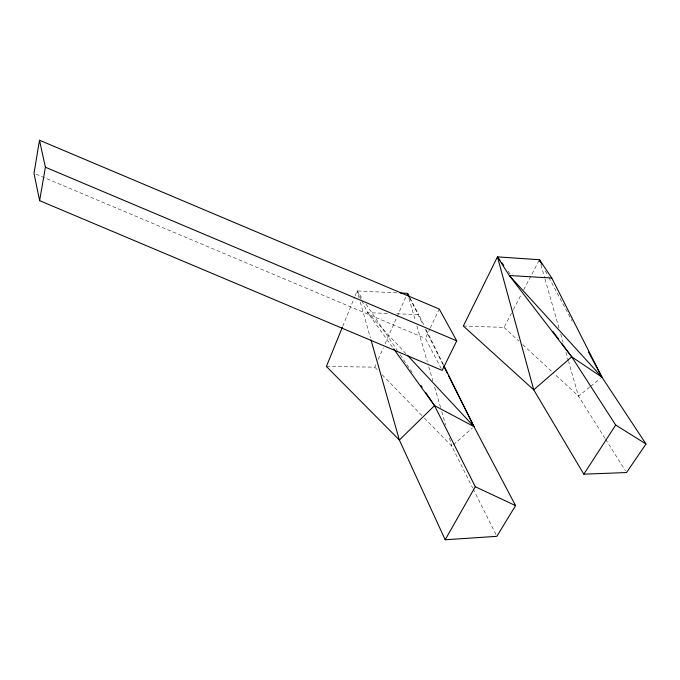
<?xml version="1.0" encoding="UTF-8"?>
<svg xmlns="http://www.w3.org/2000/svg" width="680" height="680" viewBox="0 0 680 680"><rect width="100%" height="100%" fill="white"/><g stroke="black" fill="none" stroke-linecap="round" stroke-linejoin="round"><path stroke-width="0.51" stroke-dasharray="3.4 2.55" d="M342.754 326.247L354.722 296.811M355.122 295.834L357.111 290.921L398.012 292.901M326.4 366.477L374.782 367.157L376.499 363.273M378.216 359.388L383.375 347.735M385.092 343.85L407.014 294.329M441.175 368.509L425.399 338.436L429.862 328.95M430.304 328.006L439.229 309.026M463.344 326.017L504.05 327.411L512.907 310.488M513.391 309.553L521.262 294.508M523.719 289.808L539.452 259.726M453.407 444.864L472.37 427.992M589.807 386.988L578.493 396.151L554.455 373.957M590.614 386.333L600.312 378.479M387.438 313.421L367.633 312.655L361.683 300.373M396.822 313.786L418.719 314.636L424.337 326.017M35.955 174.123L425.399 338.436M504.05 327.411L518.789 341.02M522.665 344.599L553.682 373.235M374.782 367.157L378.488 370.966M382.185 374.765L423.674 417.367M424.413 418.124L451.826 446.275L472.677 487.985M405.96 353.727L367.633 312.655L393.031 347.956M508.147 271.269L510.663 274.661M359.142 298.07L357.111 290.921L362.431 298.809M365.976 304.062L397.307 350.472M400.256 354.85L412.675 373.235M605.056 438.387L578.493 396.151L568.59 361.539M605.625 439.288L625.404 470.747M545.402 270.912L548.377 276.497M548.87 277.431L572.178 321.24M409.896 297.984L418.719 314.636M473.152 488.929L495.907 534.438M409.802 298.078L423.011 324.538M425.365 329.264L442.816 364.225M426.207 329.808L443.521 364.913M357.111 290.921L361.233 299.429M408.926 298.452L415.438 320.883M416.916 325.975L427.269 361.658M428.749 366.758L432.888 381.029M434.664 387.141L440.581 407.532M441.762 411.613L445.613 424.864M449.454 438.115L451.826 446.275M540.906 264.809L544.697 278.052M544.986 279.063L558.977 327.938M560.719 334.041L563.048 342.193M565.964 352.376L568.293 360.519M360.298 302.158L370.421 337.9"/><path stroke-width="1.02" d="M39.499 140.233L34 173.298L39.618 200.651L442.162 370.396L456.756 340.833L439.229 309.026L39.499 140.233L45.398 167.22L39.618 200.651M342.354 327.233L326.4 366.477L399.355 440.019L445.196 539.767L496.85 536.333L515.567 505.631L473.952 426.581L448.477 375.564M561.663 343.298L571.736 356.855L533.732 389.835L497.445 256.87L509.294 275.519L571.736 356.855L601.928 377.171L551.794 278.043L539.452 259.726L497.445 256.87L463.344 326.017L533.732 389.835L583.822 474.173L626.535 472.54L646 444.006L601.928 377.171L588.54 352.002M445.196 539.767L475.286 486.719L434.546 405.637L425.671 392.504M583.822 474.173L615.697 425.051L571.736 356.855M443.998 365.865L473.952 426.581L434.546 405.637L399.355 440.019L371 339.94M400.103 293.003L407.447 293.352L409.402 297.058M551.794 278.043L509.294 275.519L601.928 377.171M45.398 167.22L456.756 340.833M475.286 486.719L515.567 505.631M615.697 425.051L646 444.006M407.413 355.283L473.952 426.581M497.445 256.87L499.962 260.253M501.857 262.803L503.744 265.344M552.848 331.44L558.518 339.065M393.652 348.815L434.546 405.637M420.945 385.5L422.127 387.251M541.935 264.384L539.452 259.726L540.039 261.757M409.334 297.135L407.447 293.352L408.034 295.392M443.76 366.112L447.534 373.668"/></g></svg>
